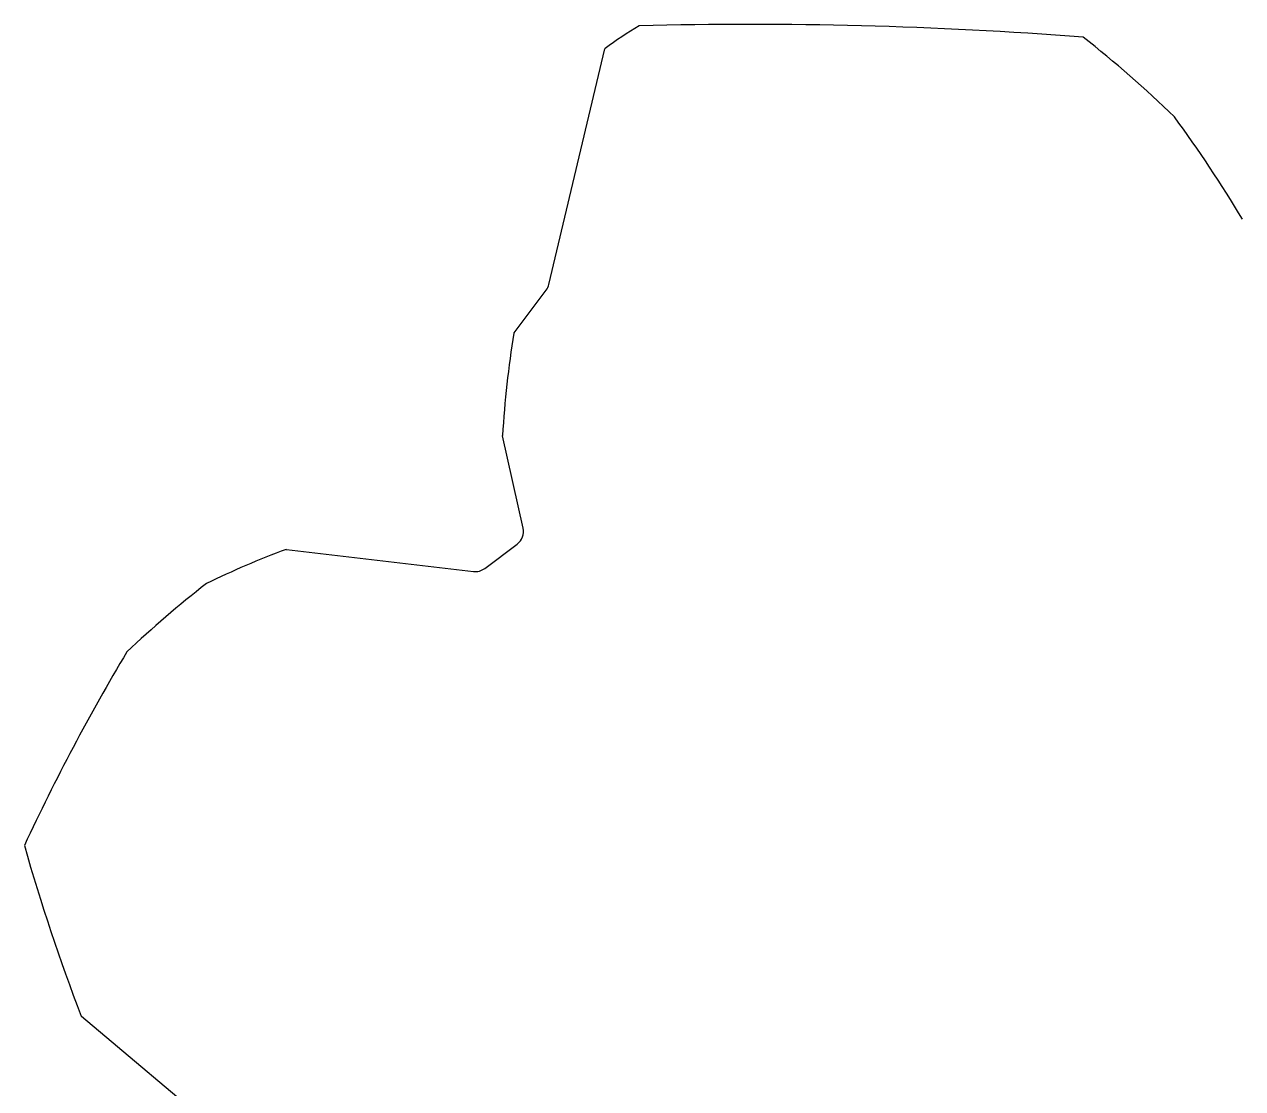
# Model space of a CAD drawing. Header units: millimetres. Extents: x -76 to 76, y -76 to 86.
# Drawn here: x -14.49 to -2.92, y 75.88 to 86 of the extents above; entities that cross this region are included whole.
import ezdxf

# ---------------------------------------------------------------- set-up
doc = ezdxf.new("R2010")
doc.units = ezdxf.units.MM
doc.layers.add('CUT_OUTER', color=1, linetype='Continuous')

msp = doc.modelspace()

# ---------------------------------------------------------------- linework, layer by layer
at = {"layer": 'CUT_OUTER'}
for points in [[(-9.5042, 83.5247), (-8.9719, 85.7618), (-8.9709, 85.7651)], [(-9.8357, 83.0618), (-9.8335, 83.0651), (-9.5301, 83.4694)], [(-9.7489, 81.21), (-9.943, 82.0851), (-9.9436, 82.0891)], [(-11.9989, 81.0074), (-11.995, 81.0072), (-10.22, 80.7981)], [(-10.1124, 80.8271), (-9.8053, 81.0575)], [(-12.6366, 75.4668), (-13.9426, 76.5716), (-13.9451, 76.5739)]]:
    msp.add_lwpolyline(points, dxfattribs=at)
for centre, radius, start, end in [((-6.5213, 82.4458), 4.1254, 121.00673, 126.42587), ((-7.5903, 44.7972), 41.198, 85.59958, 91.46898), ((-11.6167, 76.7805), 11.5907, 45.99048, 51.67679), ((-14.3155, 77.255), 13.3195, 31.14232, 36.17514), ((-9.6501, 83.5594), 0.15, 323.11399, 346.61528), ((-1.0546, 81.5955), 8.9027, 170.51955, 176.82122), ((-9.8954, 81.1775), 0.15, 306.88601, 12.50039), ((-9.1963, 73.4252), 8.0836, 110.28508, 116.12454), ((-10.2025, 80.947), 0.15, 263.28054, 306.88601), ((-6.2356, 72.3208), 10.6037, 127.94439, 133.33075), ((4.1451, 69.5069), 20.557, 149.19671, 154.99705), ((3.5166, 83.2922), 18.7095, 195.80749, 201.04404)]:
    msp.add_arc(centre, radius, start, end, dxfattribs=at)

doc.saveas('drawing.dxf')
